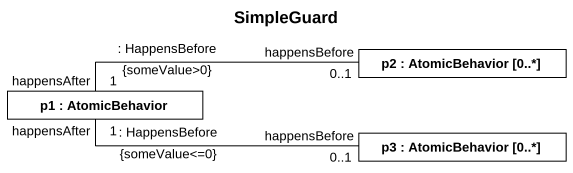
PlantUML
@startuml
title SimpleGuard
rectangle "p2 : AtomicBehavior [0..*]" as p2
rectangle "p1 : AtomicBehavior" as p1
rectangle "p3 : AtomicBehavior [0..*]" as p3
p1 "happensAfter\n1" -right- "happensBefore\n0..1" p2 : : HappensBefore\n{someValue>0}
p1 "happensAfter\n1" -right- "happensBefore\n0..1" p3 : : HappensBefore\n{someValue<=0}
@enduml
